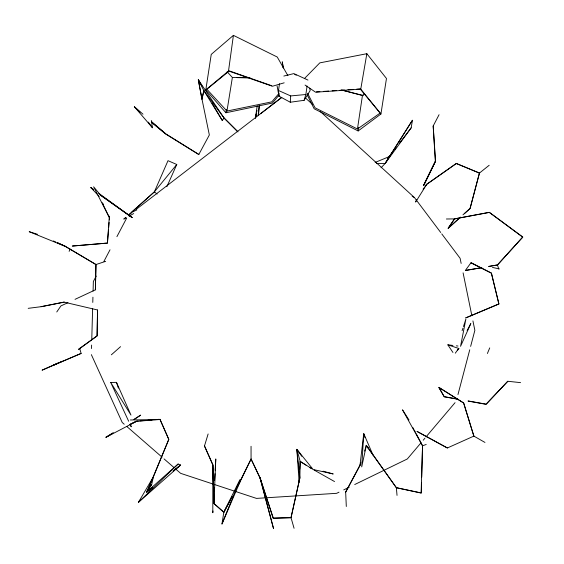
<?xml version="1.0" encoding="UTF-8"?>
<svg xmlns="http://www.w3.org/2000/svg" width="564" height="564" viewBox="0 0 564 564"><rect width="100%" height="100%" fill="white"/><g stroke="black" fill="none" stroke-linecap="round" stroke-linejoin="round"><path stroke-width="0.85" d="M28.2 308.332L41.08 306.703L64.148 302.149L97.537 309.981L97.135 335.947L78.671 349.363M97.537 309.981L97.05 335.869L78.558 349.243M299.787 469.177L300.182 461.422L313.154 469.502L296.861 449.325L300.182 461.422L299.872 477.927L291.024 517.681L294.07 528.285M75.019 299.35L95.379 289.854L95.972 264.537L65.205 246.256L57.366 242.633M95.379 289.854L95.972 264.537L65.17 246.313L57.309 242.739M421.59 482.488L421.315 492.971L396.358 487.705L366.092 445.32M421.724 477.243L422.542 445.793L416.176 433.638M91.523 348.552L91.622 345.069M91.763 339.845L92.616 308.508M92.785 302.41L92.926 297.186M93.088 291.094L93.349 281.521L96.197 276.106M409.006 419.976L402.499 409.831L422.542 445.793L421.118 493.035L396.358 487.705L366.367 445.363L364.57 451.108M251.05 446.293L251.065 459.061L239.933 482.03L221.976 523.977L223.816 512.253L213.968 503.511L215.793 458.948L215.166 470.221M299.301 478.66L299.124 482.107L296.861 449.325L301.761 456.297M212.91 510.984L212.818 512.718L212.811 464.898L204.485 445.962L208.123 433.963M214.017 491.04L214.207 487.571M214.588 480.634L214.976 473.689M309.714 88.097L310.172 90.543L304.116 100.314L290.277 102.232L290.686 95.922L278.503 90.508L279.497 83.691M102.176 202.666L109.275 217.38L107.4 243.098L72.298 246.052L107.456 243.07L108.563 229.315M108.697 227.595L109.113 222.435M109.324 219.854L109.529 217.274L108.774 215.73M258.164 115.648L259.003 106.046M258.382 115.69L259.56 105.264M346.303 506.493L345.669 492.111L360.029 465.025L363.759 433.653L372.994 455.063M279.138 94.963L272.433 103.029L225.924 112.765L205.804 89.909L228.519 70.965L233.411 35.356L277.248 57.027L287.894 75.639M255.407 118.102L257.184 105.926M304.116 100.314L305.85 94.512L307.091 86.017M307.57 93.279L315.093 107.823L357.456 129.008L362.462 95.372L364.619 93.85M307.112 94.717L314.155 108.767L358.161 130.954L358.669 127.513M205.804 89.909L211.246 54.391L233.411 35.356M358.161 130.954L380.933 113.998L386.467 78.488L366.847 53.7L319.802 62.879L304.525 78.481M225.924 112.765L226.481 109.331M279.053 93.335L271.763 101.865L226.961 111.059L232.375 77.48L227.137 71.783M376.414 163.595L385.177 163.405L411.156 127.866L412.439 120.252L385.177 163.405L381.081 167.755M380.933 113.998L360.756 89.154L366.847 53.7M255.485 118.116L256.31 113.794M256.641 112.067L256.972 110.34M256.049 115.528L256.38 113.801M366.367 445.363L361.714 466.886L363.759 433.653L364.957 437.643M152.287 122.903L165.485 133.901L198.782 154.543L209.343 134.979L201.99 99.165L203.844 90.607L198.324 79.806L201.919 99.179L203.844 90.607L224.021 117.975L237.705 131.645M152.259 487.782L146.859 492.111L151.716 484.413L153.352 476.932L168.77 439.37L159.964 419.249M236.986 487.43L251.065 459.061L260.032 478.046L273.131 518.217L291.024 517.681L299.872 477.927L296.861 449.325M457.968 394.567L469.749 349.779M470.637 346.402L474.86 330.349L472.928 320.909M489.178 165.28L479.442 173.07L470.059 208.447L462.959 214.849M425.108 186.353L426.694 184.28L456.304 163.461L479.442 173.07L470.094 208.49L464.285 213.756M360.029 465.025L360.791 462.558M462.106 330.701L462.91 328.234M463.446 326.591L465.864 319.189L460.555 346.331L470.827 323.56L467.119 330.532M221.976 523.977L239.897 479.696L223.816 512.253L213.918 503.518L212.811 464.898M487.395 353.501L489.721 347.896M146.859 492.111L168.812 439.412L160.021 419.496L130.333 419.976M69.125 251.375L70.112 249.126M136.805 209.935L131.306 212.6L154.36 191.887L168.009 160.669L176.765 164.498L166.888 186.677M146.718 491.963L153.352 476.932L138.427 502.32L180.621 465.06L178.118 464.031L146.718 491.963L152.816 487.12M423.599 185.464L435.337 161.311L433.18 126.005L439.06 114.711M423.726 185.528L435.542 161.325L433.18 126.005M415.471 201.827L416.726 199.522M423.493 185.464L435.337 161.311M103.917 261.407L110.015 249.803M116.917 236.654L126.674 218.085M230.401 499.838L223.816 512.253L230.429 499.852M231.226 498.287L232.051 496.736M231.254 498.301L232.079 496.757M237.035 487.458L239.933 482.03M345.669 492.111L360.213 465.081M415.703 201.961L426.736 184.329L456.339 163.511L479.442 173.07M385.177 163.405L412.439 120.252M488.776 266.448L497.462 264.946L522.722 236.993L489.326 212.332L454.528 218.895L448.154 228.378L460.414 217.267M203.844 90.607L222.315 120.499L224.021 117.975L198.324 79.806L201.99 99.165M56.76 311.984L60.912 305.928L67.962 302.642M488.784 266.434L497.462 264.946L522.765 237.169L489.34 212.395L454.528 218.895L448.126 228.23L460.379 217.175M455.296 353.184L458.694 348.425L447.844 344.844L452.941 352.472M139.957 500.254L138.427 502.32L178.118 464.031M147.119 490.609L151.716 484.413M423.063 189.18L424.114 187.791M425.164 186.409L426.736 184.329M457.439 350.441L458.997 348.383M387.56 158.646L392.318 152.541M394.934 149.115L395.977 147.747M399.643 142.946L411.156 127.866M128.338 215.039L154.36 191.887L176.765 164.498M420.948 442.888L407.307 458.976L354.721 484.539M423.226 440.209L424.932 438.2M426.067 436.853L455.056 402.668M520.572 382.632L507.797 381.271L486.112 404.332L468.155 401.103M507.797 381.271L486.09 404.148L468.155 400.941M125.737 217.359L123.784 219.093L126.075 217.81M111.355 354.812L120.562 346.656M173.19 471.01L180.621 465.06L173.162 470.982M261.012 113.35L281.81 97.353M129.283 214.694L131.356 213.1M136.213 209.364L281.394 97.678M357.456 129.008L380.143 113.061L360.142 88.9L356.638 89.14M134.183 419.489L140.605 415.182M160.021 419.496L136.495 421.329L105.94 437.297L113.315 432.595M133.95 419.412L140.584 415.174M105.94 437.297L112.574 433.441M129.128 216.104L133.703 213.544M129.417 424.629L136.453 421.167L138.194 421.026M339.02 492.168L336.666 493.317L256.479 498.4L235.646 491.512M343.73 489.883L349.222 487.211M129.445 424.727L136.495 421.329M57.704 363.174L42.074 370.181L81.124 353.431L79.672 348.326M417.071 431.523L447.337 447.985L473.859 436.106L484.969 442.444M62.336 361.235L53.206 365.275L81.124 353.431M375.152 162.411L389.174 156.658M422.542 445.793L426.222 444.46M95.972 264.537L105.665 261.351M284.171 82.816L272.433 86.25L228.519 70.965M283.833 76.055L293.858 73.595L307.965 80.074M41.08 306.703L64.162 302.064M465.335 270.516L481.832 267.653L465.349 270.445L471.081 262.634L491.434 273.061L498.9 303.925L465.631 317.955L498.893 303.989L491.364 273.188L470.947 262.866M290.686 95.922L305.85 94.512M139.935 420.885L145.16 420.455M147.775 420.243L152.132 419.891M154.74 419.672L159.097 419.32M316.383 91.897L319.88 91.657M323.383 91.417L328.636 91.058M332.133 90.818L336.511 90.522M340.014 90.282L344.385 89.979M347.889 89.739L353.142 89.38M360.756 89.154L315.579 92.186L305.061 85.065M291.024 517.681L273.307 518.147L260.152 478.004L251.065 459.061M110.72 382.484L116.473 382.364L130.968 415.069L110.72 382.484L128.655 421.237M446.385 219.001L454.528 218.895M236.901 77.635L248.308 77.79M232.375 77.48L249.979 77.761M447.844 344.844L452.927 345.436M456.318 345.838L458.01 346.035M457.905 399.108L444.235 396.661L438.891 387.376L463.643 402.992L473.859 436.106L463.643 402.992L438.834 387.433L444.213 396.802L457.89 399.263M492.471 267.406L499.316 268.936M313.993 469.692L333.197 473.964L323.08 471.18M341.403 89.951L362.462 95.372M343.152 90.43L363.371 95.683M37.457 234.286L29.201 231.691L65.17 246.313M213.15 484.081L180.642 473.344L175.333 468.726M214.813 484.631L233.982 490.962M271.813 85.77L229.372 70.916L206.84 89.232L226.961 111.059M53.376 240.948L55.737 242.026M294.718 74.37L296.248 75.174M277.093 85.996L278.99 96.176L290.277 102.232M417.127 431.404L447.365 447.957M313.915 469.932L334.544 481.557M412.192 196.321L414.484 197.612L440.703 232.481M309.594 467.464L311.018 468.282M152.322 122.825L165.583 133.717L198.866 154.465M300.182 461.422L305.977 465.138M100.512 195.214L132.138 217.563L100.568 195.179L93.638 186.804L109.275 217.38M93.039 189.137L90.903 187.586L99.186 196.476M98.728 193.269L132.152 217.549M154.36 191.887L157.116 194.023M151.328 120.477L152.442 127.76L134.359 106.73L142.995 114.196M151.631 121.655L165.583 133.717M124.221 424.234L122.233 422.499L91.354 354.643M126.879 426.539L162.058 457.164M164.046 458.899L174.008 467.57M305.343 97.854L312.491 104.382M320.267 111.489L414.484 197.612M134.359 106.73L139.964 112.144M224.021 117.975L237.98 131.898M441.753 233.877L460.104 258.284L461.155 263.43M148.332 122.113L152.442 127.76M198.324 79.806L201.877 85.834M212.099 103.17L222.315 120.499M414.582 430.607L415.379 432.123M412.883 427.59L414.046 429.881M102.74 203.343L103.494 204.894M130.488 425.193L131.222 426.779L130.672 425.129M204.485 445.962L212.903 464.835L213.968 503.511M116.473 382.364L118.384 388.117M497.462 264.946L498.71 268.95M367.58 446.42L368.059 448.02M260.032 478.046L273.547 528.644L260.117 477.779M463.093 272.863L471.878 315.762M283.297 67.856L282.275 61.814L283.198 67.828M396.358 487.705L397.035 495.396M278.503 90.508L278.99 96.176M93.666 189.758L90.903 187.586L93.652 189.765"/></g></svg>
